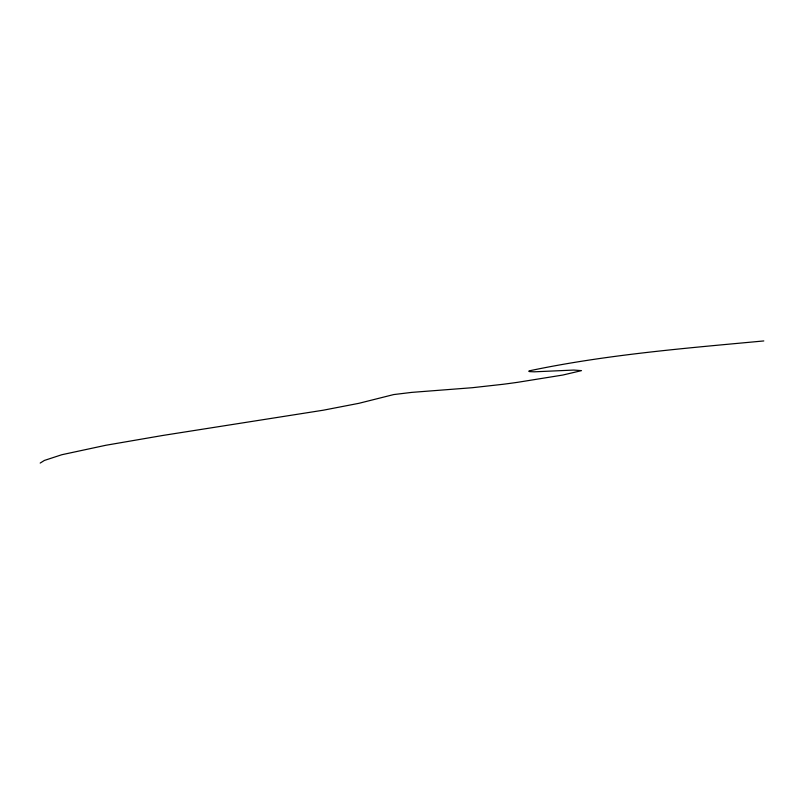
<?xml version="1.0" encoding="UTF-8"?>
<svg xmlns="http://www.w3.org/2000/svg" width="804" height="804" viewBox="0 0 804 804"><rect width="100%" height="100%" fill="white"/><g stroke="black" fill="none" stroke-linecap="round" stroke-linejoin="round"><path stroke-width="1.21" d="M40.2 463.064L44.381 460.441L61.828 454.722L105.726 445.295L162.82 435.456L323.389 410.191L358.946 403.306L393.689 394.573L411.759 392.382L472.229 387.719L502.992 384.292A28.743 0.754 -7.8 0 0 517.756 382.292L562.85 375.036L581.513 370.634L573.815 370.061L534.278 371.82L529.595 371.619L528.761 371.317L529.143 370.865C606.306 354.594 685.36 348.273 763.8 340.936"/></g></svg>
